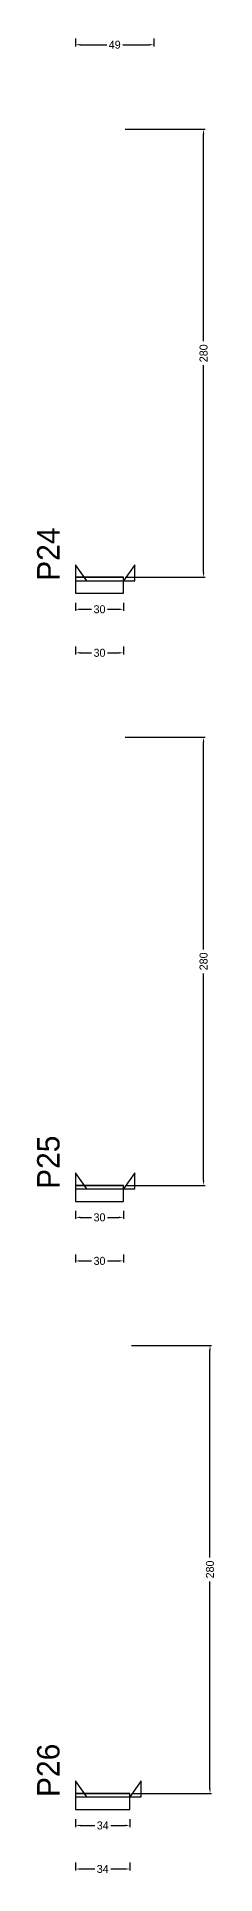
# Model space of a CAD drawing. Header units: centimetres. Extents: x -10500 to 4102, y -9886 to 295.
# Drawn here: x 3976 to 4087, y -9548 to -8400 of the extents above; entities that cross this region are included whole.
import ezdxf

# ---------------------------------------------------------------- set-up
doc = ezdxf.new("R2010")
doc.units = ezdxf.units.CM
for name, color, linetype in [('NOMENCLATURA', 7, 'Continuous'), ('SARR_2.2x10', 60, 'Continuous'), ('SARR_2.2x7', 40, 'Continuous')]:
    doc.layers.add(name, color=color, linetype=linetype)
doc.dimstyles.new('PAINEL-NOVA', dxfattribs={"dimtxt": 5, "dimasz": 3, "dimexe": 1, "dimexo": 1, "dimgap": 1, "dimtad": 1, "dimcen": 2.5, "dimazin": 3, "dimtfac": 1, "dimtmove": 0, "dimatfit": 3})

# ---------------------------------------------------------------- blocks, each defined once
blk = doc.blocks.new('_CLOSEDFILLED')
at = {"color": 0, "linetype": 'BYBLOCK'}
blk.add_solid([(-1, 0.16), (0, 0), (-1, -0.16)], dxfattribs=at)
blk = doc.blocks.new('*D598')
for p, q in [((4000, -8401), (4000, -8406)), ((4003, -8405), (4019.5, -8405)), ((4029.5, -8405), (4046, -8405)), ((4049, -8401), (4049, -8406))]:
    blk.add_line(p, q)
at = {"layer": 'Defpoints'}
for p in [(4000, -8400), (4000, -8405), (4049, -8400)]:
    blk.add_point(p, dxfattribs=at)
at = {"layer": 'SARR_2.2x10', "xscale": 3, "yscale": 3, "rotation": 180}
blk.add_blockref('_CLOSEDFILLED', (4000, -8405), dxfattribs=at)
at = {"layer": 'SARR_2.2x10', "xscale": 3, "yscale": 3}
blk.add_blockref('_CLOSEDFILLED', (4049, -8405), dxfattribs=at)
at = {"layer": 'SARR_2.2x10', "insert": (4024.5, -8405), "char_height": 5, "attachment_point": 5}
blk.add_mtext('49', dxfattribs=at)
blk = doc.blocks.new('*D619')
for p, q in [((4000, -8753.8), (4000, -8758.8)), ((4003, -8757.8), (4010, -8757.8)), ((4020, -8757.8), (4027, -8757.8)), ((4030, -8753.8), (4030, -8758.8))]:
    blk.add_line(p, q)
at = {"layer": 'Defpoints'}
for p in [(4000, -8752.8), (4000, -8757.8), (4030, -8752.8)]:
    blk.add_point(p, dxfattribs=at)
at = {"layer": 'SARR_2.2x10', "xscale": 3, "yscale": 3, "rotation": 180}
blk.add_blockref('_CLOSEDFILLED', (4000, -8757.8), dxfattribs=at)
at = {"layer": 'SARR_2.2x10', "xscale": 3, "yscale": 3}
blk.add_blockref('_CLOSEDFILLED', (4030, -8757.8), dxfattribs=at)
at = {"layer": 'SARR_2.2x10', "insert": (4015, -8757.8), "char_height": 5, "attachment_point": 5}
blk.add_mtext('30', dxfattribs=at)
blk = doc.blocks.new('*D620')
for p, q in [((4031, -8457.8), (4081, -8457.8)), ((4080, -8590.3), (4080, -8460.8)), ((4080, -8734.8), (4080, -8605.3)), ((4031, -8737.8), (4081, -8737.8))]:
    blk.add_line(p, q)
at = {"layer": 'Defpoints'}
for p in [(4030, -8457.8), (4030, -8737.8), (4080, -8737.8)]:
    blk.add_point(p, dxfattribs=at)
at = {"layer": 'SARR_2.2x10', "xscale": 3, "yscale": 3}
for p, rotation in [((4080, -8457.8), 90), ((4080, -8737.8), 270)]:
    blk.add_blockref('_CLOSEDFILLED', p, dxfattribs=dict(at, rotation=rotation))
at = {"layer": 'SARR_2.2x10', "insert": (4080, -8597.8), "char_height": 5, "attachment_point": 5, "rotation": 90}
blk.add_mtext('280', dxfattribs=at)
blk = doc.blocks.new('*D621')
for p, q in [((4031, -8457.8), (4081, -8457.8)), ((4080, -8590.3), (4080, -8460.8)), ((4080, -8734.8), (4080, -8605.3)), ((4031, -8737.8), (4081, -8737.8))]:
    blk.add_line(p, q)
at = {"layer": 'Defpoints'}
for p in [(4030, -8457.8), (4030, -8737.8), (4080, -8737.8)]:
    blk.add_point(p, dxfattribs=at)
at = {"layer": 'SARR_2.2x10', "xscale": 3, "yscale": 3}
for p, rotation in [((4080, -8457.8), 90), ((4080, -8737.8), 270)]:
    blk.add_blockref('_CLOSEDFILLED', p, dxfattribs=dict(at, rotation=rotation))
at = {"layer": 'SARR_2.2x10', "insert": (4080, -8597.8), "char_height": 5, "attachment_point": 5, "rotation": 90}
blk.add_mtext('280', dxfattribs=at)
blk = doc.blocks.new('*D622')
for p, q in [((4031, -8457.8), (4081, -8457.8)), ((4080, -8590.3), (4080, -8460.8)), ((4080, -8734.8), (4080, -8605.3)), ((4031, -8737.8), (4081, -8737.8))]:
    blk.add_line(p, q)
at = {"layer": 'Defpoints'}
for p in [(4030, -8457.8), (4030, -8737.8), (4080, -8737.8)]:
    blk.add_point(p, dxfattribs=at)
at = {"layer": 'SARR_2.2x10', "xscale": 3, "yscale": 3}
for p, rotation in [((4080, -8457.8), 90), ((4080, -8737.8), 270)]:
    blk.add_blockref('_CLOSEDFILLED', p, dxfattribs=dict(at, rotation=rotation))
at = {"layer": 'SARR_2.2x10', "insert": (4080, -8597.8), "char_height": 5, "attachment_point": 5, "rotation": 90}
blk.add_mtext('280', dxfattribs=at)
blk = doc.blocks.new('*D623')
for p, q in [((4031, -8457.8), (4081, -8457.8)), ((4080, -8590.3), (4080, -8460.8)), ((4080, -8734.8), (4080, -8605.3)), ((4031, -8737.8), (4081, -8737.8))]:
    blk.add_line(p, q)
at = {"layer": 'Defpoints'}
for p in [(4030, -8457.8), (4030, -8737.8), (4080, -8737.8)]:
    blk.add_point(p, dxfattribs=at)
at = {"layer": 'SARR_2.2x10', "xscale": 3, "yscale": 3}
for p, rotation in [((4080, -8457.8), 90), ((4080, -8737.8), 270)]:
    blk.add_blockref('_CLOSEDFILLED', p, dxfattribs=dict(at, rotation=rotation))
at = {"layer": 'SARR_2.2x10', "insert": (4080, -8597.8), "char_height": 5, "attachment_point": 5, "rotation": 90}
blk.add_mtext('280', dxfattribs=at)
blk = doc.blocks.new('*D624')
for p, q in [((4000, -8781), (4000, -8786)), ((4030, -8781), (4030, -8786)), ((4003, -8785), (4010, -8785)), ((4020, -8785), (4027, -8785))]:
    blk.add_line(p, q)
at = {"layer": 'Defpoints'}
for p in [(4000, -8780), (4030, -8780), (4000, -8785)]:
    blk.add_point(p, dxfattribs=at)
at = {"layer": 'SARR_2.2x10', "xscale": 3, "yscale": 3, "rotation": 180}
blk.add_blockref('_CLOSEDFILLED', (4000, -8785), dxfattribs=at)
at = {"layer": 'SARR_2.2x10', "xscale": 3, "yscale": 3}
blk.add_blockref('_CLOSEDFILLED', (4030, -8785), dxfattribs=at)
at = {"layer": 'SARR_2.2x10', "insert": (4015, -8785), "char_height": 5, "attachment_point": 5}
blk.add_mtext('30', dxfattribs=at)
blk = doc.blocks.new('GRA-E')
at = {"layer": 'SARR_2.2x7'}
blk.add_lwpolyline([(0, 0), (7, 0), (0, 10)], close=True, dxfattribs=at)
blk = doc.blocks.new('GRA-D')
at = {"layer": 'SARR_2.2x7'}
blk.add_lwpolyline([(0, 0), (7, 0), (7, 10)], close=True, dxfattribs=at)
blk = doc.blocks.new('*D645')
for p, q in [((4000, -9133.8), (4000, -9138.8)), ((4003, -9137.8), (4010, -9137.8)), ((4020, -9137.8), (4027, -9137.8)), ((4030, -9133.8), (4030, -9138.8))]:
    blk.add_line(p, q)
at = {"layer": 'Defpoints'}
for p in [(4000, -9132.8), (4000, -9137.8), (4030, -9132.8)]:
    blk.add_point(p, dxfattribs=at)
at = {"layer": 'SARR_2.2x10', "xscale": 3, "yscale": 3, "rotation": 180}
blk.add_blockref('_CLOSEDFILLED', (4000, -9137.8), dxfattribs=at)
at = {"layer": 'SARR_2.2x10', "xscale": 3, "yscale": 3}
blk.add_blockref('_CLOSEDFILLED', (4030, -9137.8), dxfattribs=at)
at = {"layer": 'SARR_2.2x10', "insert": (4015, -9137.8), "char_height": 5, "attachment_point": 5}
blk.add_mtext('30', dxfattribs=at)
blk = doc.blocks.new('*D646')
for p, q in [((4031, -8837.8), (4081, -8837.8)), ((4080, -8970.3), (4080, -8840.8)), ((4080, -9114.8), (4080, -8985.3)), ((4031, -9117.8), (4081, -9117.8))]:
    blk.add_line(p, q)
at = {"layer": 'Defpoints'}
for p in [(4030, -8837.8), (4030, -9117.8), (4080, -9117.8)]:
    blk.add_point(p, dxfattribs=at)
at = {"layer": 'SARR_2.2x10', "xscale": 3, "yscale": 3}
for p, rotation in [((4080, -8837.8), 90), ((4080, -9117.8), 270)]:
    blk.add_blockref('_CLOSEDFILLED', p, dxfattribs=dict(at, rotation=rotation))
at = {"layer": 'SARR_2.2x10', "insert": (4080, -8977.8), "char_height": 5, "attachment_point": 5, "rotation": 90}
blk.add_mtext('280', dxfattribs=at)
blk = doc.blocks.new('*D647')
for p, q in [((4031, -8837.8), (4081, -8837.8)), ((4080, -8970.3), (4080, -8840.8)), ((4080, -9114.8), (4080, -8985.3)), ((4031, -9117.8), (4081, -9117.8))]:
    blk.add_line(p, q)
at = {"layer": 'Defpoints'}
for p in [(4030, -8837.8), (4030, -9117.8), (4080, -9117.8)]:
    blk.add_point(p, dxfattribs=at)
at = {"layer": 'SARR_2.2x10', "xscale": 3, "yscale": 3}
for p, rotation in [((4080, -8837.8), 90), ((4080, -9117.8), 270)]:
    blk.add_blockref('_CLOSEDFILLED', p, dxfattribs=dict(at, rotation=rotation))
at = {"layer": 'SARR_2.2x10', "insert": (4080, -8977.8), "char_height": 5, "attachment_point": 5, "rotation": 90}
blk.add_mtext('280', dxfattribs=at)
blk = doc.blocks.new('*D648')
for p, q in [((4031, -8837.8), (4081, -8837.8)), ((4080, -8970.3), (4080, -8840.8)), ((4080, -9114.8), (4080, -8985.3)), ((4031, -9117.8), (4081, -9117.8))]:
    blk.add_line(p, q)
at = {"layer": 'Defpoints'}
for p in [(4030, -8837.8), (4030, -9117.8), (4080, -9117.8)]:
    blk.add_point(p, dxfattribs=at)
at = {"layer": 'SARR_2.2x10', "xscale": 3, "yscale": 3}
for p, rotation in [((4080, -8837.8), 90), ((4080, -9117.8), 270)]:
    blk.add_blockref('_CLOSEDFILLED', p, dxfattribs=dict(at, rotation=rotation))
at = {"layer": 'SARR_2.2x10', "insert": (4080, -8977.8), "char_height": 5, "attachment_point": 5, "rotation": 90}
blk.add_mtext('280', dxfattribs=at)
blk = doc.blocks.new('*D649')
for p, q in [((4031, -8837.8), (4081, -8837.8)), ((4080, -8970.3), (4080, -8840.8)), ((4080, -9114.8), (4080, -8985.3)), ((4031, -9117.8), (4081, -9117.8))]:
    blk.add_line(p, q)
at = {"layer": 'Defpoints'}
for p in [(4030, -8837.8), (4030, -9117.8), (4080, -9117.8)]:
    blk.add_point(p, dxfattribs=at)
at = {"layer": 'SARR_2.2x10', "xscale": 3, "yscale": 3}
for p, rotation in [((4080, -8837.8), 90), ((4080, -9117.8), 270)]:
    blk.add_blockref('_CLOSEDFILLED', p, dxfattribs=dict(at, rotation=rotation))
at = {"layer": 'SARR_2.2x10', "insert": (4080, -8977.8), "char_height": 5, "attachment_point": 5, "rotation": 90}
blk.add_mtext('280', dxfattribs=at)
blk = doc.blocks.new('*D650')
for p, q in [((4000, -9161), (4000, -9166)), ((4030, -9161), (4030, -9166)), ((4003, -9165), (4010, -9165)), ((4020, -9165), (4027, -9165))]:
    blk.add_line(p, q)
at = {"layer": 'Defpoints'}
for p in [(4000, -9160), (4030, -9160), (4000, -9165)]:
    blk.add_point(p, dxfattribs=at)
at = {"layer": 'SARR_2.2x10', "xscale": 3, "yscale": 3, "rotation": 180}
blk.add_blockref('_CLOSEDFILLED', (4000, -9165), dxfattribs=at)
at = {"layer": 'SARR_2.2x10', "xscale": 3, "yscale": 3}
blk.add_blockref('_CLOSEDFILLED', (4030, -9165), dxfattribs=at)
at = {"layer": 'SARR_2.2x10', "insert": (4015, -9165), "char_height": 5, "attachment_point": 5}
blk.add_mtext('30', dxfattribs=at)
blk = doc.blocks.new('*D671')
for p, q in [((4000, -9513.8), (4000, -9518.8)), ((4003, -9517.8), (4012, -9517.8)), ((4022, -9517.8), (4031, -9517.8)), ((4034, -9513.8), (4034, -9518.8))]:
    blk.add_line(p, q)
at = {"layer": 'Defpoints'}
for p in [(4000, -9512.8), (4000, -9517.8), (4034, -9512.8)]:
    blk.add_point(p, dxfattribs=at)
at = {"layer": 'SARR_2.2x10', "xscale": 3, "yscale": 3, "rotation": 180}
blk.add_blockref('_CLOSEDFILLED', (4000, -9517.8), dxfattribs=at)
at = {"layer": 'SARR_2.2x10', "xscale": 3, "yscale": 3}
blk.add_blockref('_CLOSEDFILLED', (4034, -9517.8), dxfattribs=at)
at = {"layer": 'SARR_2.2x10', "insert": (4017, -9517.8), "char_height": 5, "attachment_point": 5}
blk.add_mtext('34', dxfattribs=at)
blk = doc.blocks.new('*D672')
for p, q in [((4035, -9217.8), (4085, -9217.8)), ((4084, -9350.3), (4084, -9220.8)), ((4084, -9494.8), (4084, -9365.3)), ((4035, -9497.8), (4085, -9497.8))]:
    blk.add_line(p, q)
at = {"layer": 'Defpoints'}
for p in [(4034, -9217.8), (4034, -9497.8), (4084, -9497.8)]:
    blk.add_point(p, dxfattribs=at)
at = {"layer": 'SARR_2.2x10', "xscale": 3, "yscale": 3}
for p, rotation in [((4084, -9217.8), 90), ((4084, -9497.8), 270)]:
    blk.add_blockref('_CLOSEDFILLED', p, dxfattribs=dict(at, rotation=rotation))
at = {"layer": 'SARR_2.2x10', "insert": (4084, -9357.8), "char_height": 5, "attachment_point": 5, "rotation": 90}
blk.add_mtext('280', dxfattribs=at)
blk = doc.blocks.new('*D673')
for p, q in [((4035, -9217.8), (4085, -9217.8)), ((4084, -9350.3), (4084, -9220.8)), ((4084, -9494.8), (4084, -9365.3)), ((4035, -9497.8), (4085, -9497.8))]:
    blk.add_line(p, q)
at = {"layer": 'Defpoints'}
for p in [(4034, -9217.8), (4034, -9497.8), (4084, -9497.8)]:
    blk.add_point(p, dxfattribs=at)
at = {"layer": 'SARR_2.2x10', "xscale": 3, "yscale": 3}
for p, rotation in [((4084, -9217.8), 90), ((4084, -9497.8), 270)]:
    blk.add_blockref('_CLOSEDFILLED', p, dxfattribs=dict(at, rotation=rotation))
at = {"layer": 'SARR_2.2x10', "insert": (4084, -9357.8), "char_height": 5, "attachment_point": 5, "rotation": 90}
blk.add_mtext('280', dxfattribs=at)
blk = doc.blocks.new('*D674')
for p, q in [((4035, -9217.8), (4085, -9217.8)), ((4084, -9350.3), (4084, -9220.8)), ((4084, -9494.8), (4084, -9365.3)), ((4035, -9497.8), (4085, -9497.8))]:
    blk.add_line(p, q)
at = {"layer": 'Defpoints'}
for p in [(4034, -9217.8), (4034, -9497.8), (4084, -9497.8)]:
    blk.add_point(p, dxfattribs=at)
at = {"layer": 'SARR_2.2x10', "xscale": 3, "yscale": 3}
for p, rotation in [((4084, -9217.8), 90), ((4084, -9497.8), 270)]:
    blk.add_blockref('_CLOSEDFILLED', p, dxfattribs=dict(at, rotation=rotation))
at = {"layer": 'SARR_2.2x10', "insert": (4084, -9357.8), "char_height": 5, "attachment_point": 5, "rotation": 90}
blk.add_mtext('280', dxfattribs=at)
blk = doc.blocks.new('*D675')
for p, q in [((4035, -9217.8), (4085, -9217.8)), ((4084, -9350.3), (4084, -9220.8)), ((4084, -9494.8), (4084, -9365.3)), ((4035, -9497.8), (4085, -9497.8))]:
    blk.add_line(p, q)
at = {"layer": 'Defpoints'}
for p in [(4034, -9217.8), (4034, -9497.8), (4084, -9497.8)]:
    blk.add_point(p, dxfattribs=at)
at = {"layer": 'SARR_2.2x10', "xscale": 3, "yscale": 3}
for p, rotation in [((4084, -9217.8), 90), ((4084, -9497.8), 270)]:
    blk.add_blockref('_CLOSEDFILLED', p, dxfattribs=dict(at, rotation=rotation))
at = {"layer": 'SARR_2.2x10', "insert": (4084, -9357.8), "char_height": 5, "attachment_point": 5, "rotation": 90}
blk.add_mtext('280', dxfattribs=at)
blk = doc.blocks.new('*D676')
for p, q in [((4000, -9541), (4000, -9546)), ((4034, -9541), (4034, -9546)), ((4003, -9545), (4012, -9545)), ((4022, -9545), (4031, -9545))]:
    blk.add_line(p, q)
at = {"layer": 'Defpoints'}
for p in [(4000, -9540), (4034, -9540), (4000, -9545)]:
    blk.add_point(p, dxfattribs=at)
at = {"layer": 'SARR_2.2x10', "xscale": 3, "yscale": 3, "rotation": 180}
blk.add_blockref('_CLOSEDFILLED', (4000, -9545), dxfattribs=at)
at = {"layer": 'SARR_2.2x10', "xscale": 3, "yscale": 3}
blk.add_blockref('_CLOSEDFILLED', (4034, -9545), dxfattribs=at)
at = {"layer": 'SARR_2.2x10', "insert": (4017, -9545), "char_height": 5, "attachment_point": 5}
blk.add_mtext('34', dxfattribs=at)

msp = doc.modelspace()

# ---------------------------------------------------------------- linework, layer by layer
at = {"layer": 'SARR_2.2x10'}
for p, q in [((4030, -8737.8), (4000, -8737.8)), ((4000, -8737.8), (4000, -8747.8)), ((4030, -8747.8), (4030, -8737.8)), ((4000, -8747.8), (4030, -8747.8)), ((4030, -9117.8), (4000, -9117.8)), ((4000, -9117.8), (4000, -9127.8)), ((4000, -9127.8), (4030, -9127.8)), ((4030, -9127.8), (4030, -9117.8)), ((4034, -9497.8), (4000, -9497.8)), ((4000, -9497.8), (4000, -9507.8)), ((4034, -9507.8), (4034, -9497.8)), ((4000, -9507.8), (4034, -9507.8))]:
    msp.add_line(p, q, dxfattribs=at)
at = {"layer": 'SARR_2.2x7'}
for p, q in [((4030, -8737.8), (4000, -8737.8)), ((4000, -8737.8), (4000, -8740)), ((4000, -8737.8), (4007, -8737.8)), ((4000, -8737.8), (4007, -8737.8)), ((4000, -8737.8), (4007, -8737.8)), ((4000, -8737.8), (4007, -8737.8)), ((4007, -8737.8), (4030, -8737.8)), ((4007, -8737.8), (4030, -8737.8)), ((4007, -8737.8), (4030, -8737.8)), ((4007, -8737.8), (4030, -8737.8)), ((4030, -8740), (4030, -8737.8)), ((4000, -8740), (4030, -8740)), ((4030, -9117.8), (4000, -9117.8)), ((4000, -9117.8), (4000, -9120)), ((4000, -9117.8), (4007, -9117.8)), ((4000, -9117.8), (4007, -9117.8)), ((4000, -9117.8), (4007, -9117.8)), ((4000, -9117.8), (4007, -9117.8)), ((4000, -9120), (4030, -9120)), ((4007, -9117.8), (4030, -9117.8)), ((4007, -9117.8), (4030, -9117.8)), ((4007, -9117.8), (4030, -9117.8)), ((4007, -9117.8), (4030, -9117.8)), ((4030, -9120), (4030, -9117.8)), ((4034, -9497.8), (4000, -9497.8)), ((4000, -9497.8), (4000, -9500)), ((4000, -9497.8), (4007, -9497.8)), ((4000, -9497.8), (4007, -9497.8)), ((4000, -9497.8), (4007, -9497.8)), ((4000, -9497.8), (4007, -9497.8)), ((4000, -9500), (4034, -9500)), ((4007, -9497.8), (4034, -9497.8)), ((4007, -9497.8), (4034, -9497.8)), ((4007, -9497.8), (4034, -9497.8)), ((4007, -9497.8), (4034, -9497.8)), ((4034, -9500), (4034, -9497.8))]:
    msp.add_line(p, q, dxfattribs=at)

# ---------------------------------------------------------------- block references
for name, p in [('GRA-E', (4000, -8740)), ('GRA-D', (4030, -8740)), ('GRA-E', (4000, -9120)), ('GRA-D', (4030, -9120)), ('GRA-E', (4000, -9500)), ('GRA-D', (4034, -9500))]:
    msp.add_blockref(name, p, dxfattribs=at)

# ---------------------------------------------------------------- texts
at = {"layer": 'NOMENCLATURA'}
for s, p in [('P24', (3990, -8740)), ('P25', (3990, -9120)), ('P26', (3990, -9500))]:
    msp.add_text(s, height=14, rotation=90, dxfattribs=at).set_placement(p)

# ---------------------------------------------------------------- dimensions: what is measured, and where the dimension line sits
at = {"layer": 'SARR_2.2x10'}
for base, p1, p2, picture, middle in [((4000, -8405), (4000, -8400), (4049, -8400), '*D598', (4024.5, -8405)), ((4000, -8757.8), (4000, -8752.8), (4030, -8752.8), '*D619', (4015, -8757.8)), ((4000, -8785), (4000, -8780), (4030, -8780), '*D624', (4015, -8785)), ((4000, -9137.8), (4000, -9132.8), (4030, -9132.8), '*D645', (4015, -9137.8)), ((4000, -9165), (4000, -9160), (4030, -9160), '*D650', (4015, -9165)), ((4000, -9517.8), (4000, -9512.8), (4034, -9512.8), '*D671', (4017, -9517.8)), ((4000, -9545), (4000, -9540), (4034, -9540), '*D676', (4017, -9545))]:
    dim = msp.add_linear_dim(base=base, p1=p1, p2=p2, dimstyle='PAINEL-NOVA', dxfattribs=at)
    dim.commit()
    dim.dimension.update_dxf_attribs({"geometry": picture, "text_midpoint": middle})
for base, p1, p2, picture, middle in [((4080, -8737.8), (4030, -8737.8), (4030, -8457.8), '*D620', (4080, -8597.8)), ((4080, -8737.8), (4030, -8737.8), (4030, -8457.8), '*D621', (4080, -8597.8)), ((4080, -8737.8), (4030, -8737.8), (4030, -8457.8), '*D622', (4080, -8597.8)), ((4080, -8737.8), (4030, -8737.8), (4030, -8457.8), '*D623', (4080, -8597.8)), ((4080, -9117.8), (4030, -9117.8), (4030, -8837.8), '*D646', (4080, -8977.8)), ((4080, -9117.8), (4030, -9117.8), (4030, -8837.8), '*D647', (4080, -8977.8)), ((4080, -9117.8), (4030, -9117.8), (4030, -8837.8), '*D648', (4080, -8977.8)), ((4080, -9117.8), (4030, -9117.8), (4030, -8837.8), '*D649', (4080, -8977.8)), ((4084, -9497.8), (4034, -9497.8), (4034, -9217.8), '*D672', (4084, -9357.8)), ((4084, -9497.8), (4034, -9497.8), (4034, -9217.8), '*D673', (4084, -9357.8)), ((4084, -9497.8), (4034, -9497.8), (4034, -9217.8), '*D674', (4084, -9357.8)), ((4084, -9497.8), (4034, -9497.8), (4034, -9217.8), '*D675', (4084, -9357.8))]:
    dim = msp.add_linear_dim(base=base, p1=p1, p2=p2, angle=90, dimstyle='PAINEL-NOVA', dxfattribs=at)
    dim.commit()
    dim.dimension.update_dxf_attribs({"geometry": picture, "text_midpoint": middle})

doc.saveas('drawing.dxf')
